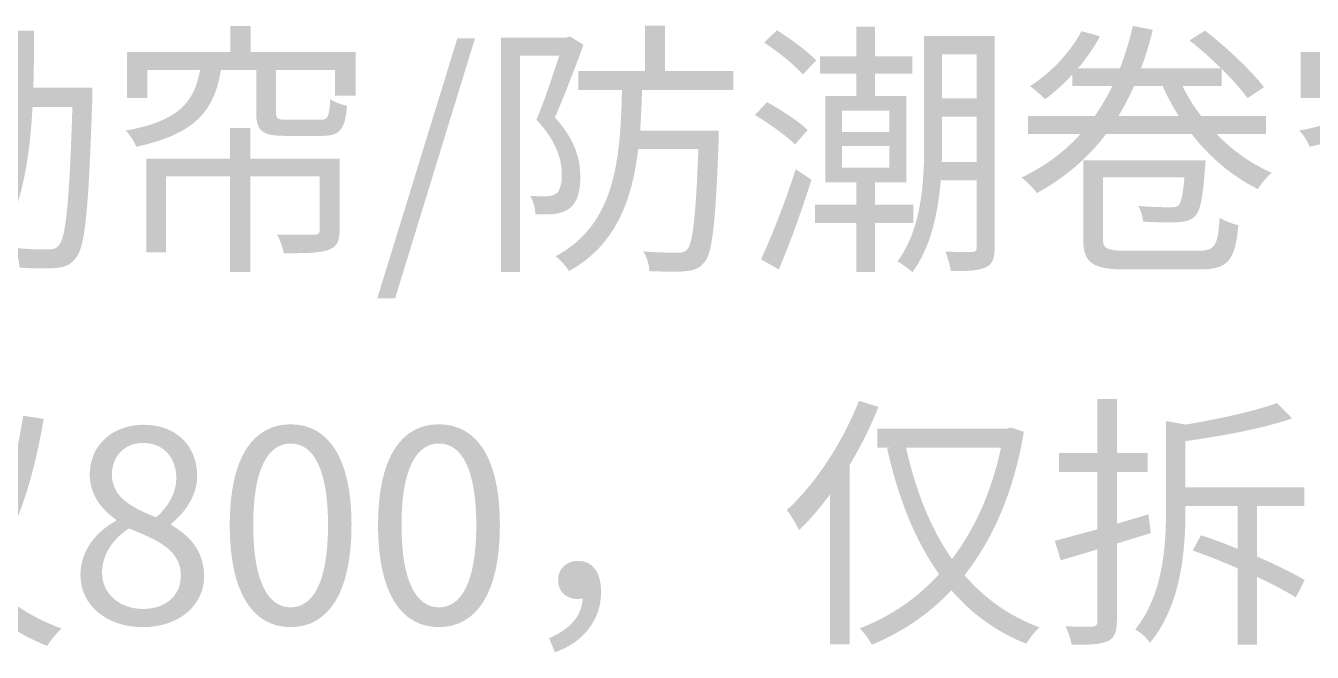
# Model space of a CAD drawing. Header units: millimetres. Extents: x -4600 to 229000, y -4300 to 19460.
# Drawn here: x 100488 to 101868, y 7764 to 8436 of the extents above; entities that cross this region are included whole.
import ezdxf

# ---------------------------------------------------------------- set-up
doc = ezdxf.new("R2010")
doc.units = ezdxf.units.MM
doc.header["$LTSCALE"] = 100
doc.layers.add('A-NOTE', color=7, linetype='Continuous', lineweight=18)

# ---------------------------------------------------------------- blocks, each defined once
blk = doc.blocks.new('A03_SHEET')
at = {"layer": 'A-NOTE'}
h = blk.add_hatch(color=256, dxfattribs=at)
edge = h.paths.add_edge_path()
edge.add_spline(control_points=[(20476.2, 8430.8), (20476.2, 8410.4), (20476.2, 8389.8), (20475.3, 8369.5)], knot_values=[0, 0, 0, 0, 1, 1, 1, 1], degree=3, periodic=0)
edge.add_line((20475.3, 8369.5), (20434.4, 8369.5))
edge.add_line((20434.4, 8369.5), (20434.4, 8348.8))
edge.add_line((20434.4, 8348.8), (20474.5, 8348.8))
edge.add_spline(control_points=[(20474.5, 8348.8), (20471, 8283.5), (20459.6, 8223.6), (20420.3, 8187.8)], knot_values=[0, 0, 0, 0, 1, 1, 1, 1], degree=3, periodic=0)
edge.add_spline(control_points=[(20420.3, 8187.8), (20426.1, 8184.7), (20433.5, 8177.5), (20437.2, 8172.4)], knot_values=[0, 0, 0, 0, 1, 1, 1, 1], degree=3, periodic=0)
edge.add_spline(control_points=[(20437.2, 8172.4), (20479.3, 8212.5), (20491.7, 8277.8), (20495.7, 8348.8)], knot_values=[0, 0, 0, 0, 1, 1, 1, 1], degree=3, periodic=0)
edge.add_line((20495.7, 8348.8), (20538.4, 8348.8))
edge.add_spline(control_points=[(20538.4, 8348.8), (20535.2, 8247.1), (20531.5, 8209), (20523.8, 8200.4)], knot_values=[0, 0, 0, 0, 1, 1, 1, 1], degree=3, periodic=0)
edge.add_spline(control_points=[(20523.8, 8200.4), (20520.9, 8197), (20517.7, 8196.1), (20512.6, 8196.1), (20506.6, 8196.1), (20491.4, 8196.1), (20475.3, 8197.9)], knot_values=[0, 0, 0, 0, 1, 1, 1, 2, 2, 2, 2], degree=3, periodic=0)
edge.add_spline(control_points=[(20475.3, 8197.9), (20479.1, 8191.6), (20481.4, 8182.7), (20481.9, 8176.7)], knot_values=[0, 0, 0, 0, 1, 1, 1, 1], degree=3, periodic=0)
edge.add_spline(control_points=[(20481.9, 8176.7), (20497.1, 8175.5), (20512.9, 8175.5), (20521.7, 8176.4), (20530.9, 8177.2), (20536.6, 8179.8), (20542.4, 8187.3)], knot_values=[0, 0, 0, 0, 1, 1, 1, 2, 2, 2, 2], degree=3, periodic=0)
edge.add_spline(control_points=[(20542.4, 8187.3), (20552.4, 8199.9), (20555.8, 8240.6), (20559.8, 8358.6)], knot_values=[0, 0, 0, 0, 1, 1, 1, 1], degree=3, periodic=0)
edge.add_spline(control_points=[(20559.8, 8358.6), (20559.8, 8361.7), (20559.8, 8369.5), (20559.8, 8369.5)], knot_values=[0, 0, 0, 0, 1, 1, 1, 1], degree=3, periodic=0)
edge.add_line((20559.8, 8369.5), (20496.5, 8369.5))
edge.add_spline(control_points=[(20496.5, 8369.5), (20497.1, 8389.8), (20497.4, 8410.4), (20497.4, 8430.8)], knot_values=[0, 0, 0, 0, 1, 1, 1, 1], degree=3, periodic=0)
edge.add_line((20497.4, 8430.8), (20476.2, 8430.8))
h = blk.add_hatch(color=256, dxfattribs=at)
edge = h.paths.add_edge_path()
edge.add_line((20597.1, 8407.9), (20597.1, 8358.6))
edge.add_line((20597.1, 8358.6), (20618.6, 8358.6))
edge.add_line((20618.6, 8358.6), (20618.6, 8388.4))
edge.add_line((20618.6, 8388.4), (20675.3, 8388.4))
edge.add_spline(control_points=[(20675.3, 8388.4), (20669, 8354.6), (20653.2, 8333.9), (20595.7, 8323.6)], knot_values=[0, 0, 0, 0, 1, 1, 1, 1], degree=3, periodic=0)
edge.add_spline(control_points=[(20595.7, 8323.6), (20599.7, 8319.3), (20605.1, 8311.3), (20606.8, 8306.2)], knot_values=[0, 0, 0, 0, 1, 1, 1, 1], degree=3, periodic=0)
edge.add_spline(control_points=[(20606.8, 8306.2), (20671, 8319.9), (20690.5, 8345.4), (20697.7, 8388.4)], knot_values=[0, 0, 0, 0, 1, 1, 1, 1], degree=3, periodic=0)
edge.add_line((20697.7, 8388.4), (20735.5, 8388.4))
edge.add_line((20735.5, 8388.4), (20735.5, 8342.8))
edge.add_spline(control_points=[(20735.5, 8342.8), (20735.5, 8323.1), (20741.8, 8317.9), (20766.4, 8317.9), (20771.3, 8317.9), (20801.7, 8317.9), (20806.5, 8317.9), (20825.1, 8317.9), (20830.9, 8324.5), (20832.9, 8350)], knot_values=[0, 0, 0, 0, 1, 1, 1, 2, 2, 2, 3, 3, 3, 3], degree=3, periodic=0)
edge.add_spline(control_points=[(20832.9, 8350), (20827.4, 8351.4), (20819.1, 8354), (20814.8, 8357.2)], knot_values=[0, 0, 0, 0, 1, 1, 1, 1], degree=3, periodic=0)
edge.add_spline(control_points=[(20814.8, 8357.2), (20814, 8338), (20812.3, 8335.1), (20804.2, 8335.1), (20797.9, 8335.1), (20773.6, 8335.1), (20769, 8335.1), (20758.7, 8335.1), (20756.7, 8336.2), (20756.7, 8342.8)], knot_values=[0, 0, 0, 0, 1, 1, 1, 2, 2, 2, 3, 3, 3, 3], degree=3, periodic=0)
edge.add_line((20756.7, 8342.8), (20756.7, 8388.4))
edge.add_line((20756.7, 8388.4), (20820, 8388.4))
edge.add_line((20820, 8388.4), (20820, 8360.9))
edge.add_line((20820, 8360.9), (20842.3, 8360.9))
edge.add_line((20842.3, 8360.9), (20842.3, 8407.9))
edge.add_line((20842.3, 8407.9), (20729.7, 8407.9))
edge.add_line((20729.7, 8407.9), (20729.7, 8435.7))
edge.add_line((20729.7, 8435.7), (20707.7, 8435.7))
edge.add_line((20707.7, 8435.7), (20707.7, 8407.9))
edge.add_line((20707.7, 8407.9), (20597.1, 8407.9))
h = blk.add_hatch(color=256, dxfattribs=at)
edge = h.paths.add_edge_path()
edge.add_line((21152.3, 8435.9), (21152.3, 8387.5))
edge.add_line((21152.3, 8387.5), (21081, 8387.5))
edge.add_line((21081, 8387.5), (21081, 8367.2))
edge.add_line((21081, 8367.2), (21127.7, 8367.2))
edge.add_spline(control_points=[(21127.7, 8367.2), (21126, 8290.4), (21120.2, 8223.1), (21056.6, 8188.7)], knot_values=[0, 0, 0, 0, 1, 1, 1, 1], degree=3, periodic=0)
edge.add_spline(control_points=[(21056.6, 8188.7), (21061.5, 8185), (21068.1, 8177.8), (21071, 8172.9)], knot_values=[0, 0, 0, 0, 1, 1, 1, 1], degree=3, periodic=0)
edge.add_spline(control_points=[(21071, 8172.9), (21120.8, 8200.7), (21138.3, 8247.7), (21145.2, 8303.9)], knot_values=[0, 0, 0, 0, 1, 1, 1, 1], degree=3, periodic=0)
edge.add_line((21145.2, 8303.9), (21209.6, 8303.9))
edge.add_spline(control_points=[(21209.6, 8303.9), (21206.8, 8230.2), (21203.6, 8202.7), (21197.6, 8196.1)], knot_values=[0, 0, 0, 0, 1, 1, 1, 1], degree=3, periodic=0)
edge.add_spline(control_points=[(21197.6, 8196.1), (21194.7, 8193.3), (21192.1, 8192.4), (21187, 8192.7)], knot_values=[0, 0, 0, 0, 1, 1, 1, 1], degree=3, periodic=0)
edge.add_spline(control_points=[(21187, 8192.7), (21181.3, 8192.7), (21166.4, 8192.7), (21150.6, 8194.1)], knot_values=[0, 0, 0, 0, 1, 1, 1, 1], degree=3, periodic=0)
edge.add_spline(control_points=[(21150.6, 8194.1), (21154.3, 8188.1), (21156.9, 8179.2), (21157.2, 8172.9)], knot_values=[0, 0, 0, 0, 1, 1, 1, 1], degree=3, periodic=0)
edge.add_spline(control_points=[(21157.2, 8172.9), (21172.4, 8172.4), (21188.1, 8171.8), (21196.4, 8172.9)], knot_values=[0, 0, 0, 0, 1, 1, 1, 1], degree=3, periodic=0)
edge.add_spline(control_points=[(21196.4, 8172.9), (21205.3, 8173.8), (21210.8, 8175.8), (21216.2, 8182.4), (21224.8, 8192.7), (21228, 8224.8), (21231.4, 8313.6)], knot_values=[0, 0, 0, 0, 1, 1, 1, 2, 2, 2, 2], degree=3, periodic=0)
edge.add_spline(control_points=[(21231.4, 8313.6), (21231.4, 8316.8), (21231.4, 8323.6), (21231.4, 8323.6)], knot_values=[0, 0, 0, 0, 1, 1, 1, 1], degree=3, periodic=0)
edge.add_line((21231.4, 8323.6), (21147.2, 8323.6))
edge.add_spline(control_points=[(21147.2, 8323.6), (21148, 8337.7), (21148.9, 8352.3), (21149.2, 8367.2)], knot_values=[0, 0, 0, 0, 1, 1, 1, 1], degree=3, periodic=0)
edge.add_line((21149.2, 8367.2), (21247.1, 8367.2))
edge.add_line((21247.1, 8367.2), (21247.1, 8387.5))
edge.add_line((21247.1, 8387.5), (21173.8, 8387.5))
edge.add_line((21173.8, 8387.5), (21173.8, 8435.9))
edge.add_line((21173.8, 8435.9), (21152.3, 8435.9))
h = blk.add_hatch(color=256, dxfattribs=at)
edge = h.paths.add_edge_path()
edge.add_spline(control_points=[(21280.1, 8417.9), (21294.7, 8408.4), (21312.8, 8393.8), (21321.6, 8383.8)], knot_values=[0, 0, 0, 0, 1, 1, 1, 1], degree=3, periodic=0)
edge.add_line((21321.6, 8383.8), (21336, 8398.7))
edge.add_spline(control_points=[(21336, 8398.7), (21327.1, 8408.2), (21308.5, 8421.9), (21293.8, 8431.1)], knot_values=[0, 0, 0, 0, 1, 1, 1, 1], degree=3, periodic=0)
edge.add_line((21293.8, 8431.1), (21280.1, 8417.9))
h = blk.add_hatch(color=256, dxfattribs=at)
h.paths.add_polyline_path([(21378.9, 8435.1), (21378.9, 8403.3), (21340, 8403.3), (21340, 8384.4), (21378.9, 8384.4), (21378.9, 8360.6), (21345.7, 8360.6), (21345.7, 8268.1), (21378.9, 8268.1), (21378.9, 8244), (21334.5, 8244), (21334.5, 8224.5), (21378.9, 8224.5), (21378.9, 8172.1), (21399, 8172.1), (21399, 8224.5), (21440, 8224.5), (21440, 8244), (21399, 8244), (21399, 8268.1), (21432.5, 8268.1), (21432.5, 8360.6), (21399, 8360.6), (21399, 8384.4), (21439.1, 8384.4), (21439.1, 8403.3), (21399, 8403.3), (21399, 8435.1), (21378.9, 8435.1)])
h.paths.add_polyline_path([(21363.5, 8307), (21414.2, 8307), (21414.2, 8283.8), (21363.5, 8283.8), (21363.5, 8307)], flags=0)
h.paths.add_polyline_path([(21363.5, 8344.8), (21414.2, 8344.8), (21414.2, 8322.2), (21363.5, 8322.2), (21363.5, 8344.8)], flags=0)
h = blk.add_hatch(color=256, dxfattribs=at)
edge = h.paths.add_edge_path()
edge.add_spline(control_points=[(21675.5, 8435.7), (21671.7, 8419.6), (21667.1, 8404.4), (21661.7, 8390.4)], knot_values=[0, 0, 0, 0, 1, 1, 1, 1], degree=3, periodic=0)
edge.add_line((21661.7, 8390.4), (21616.7, 8390.4))
edge.add_spline(control_points=[(21616.7, 8390.4), (21625.6, 8401), (21633.9, 8412.7), (21640.2, 8424.5)], knot_values=[0, 0, 0, 0, 1, 1, 1, 1], degree=3, periodic=0)
edge.add_line((21640.2, 8424.5), (21620.5, 8430.2))
edge.add_spline(control_points=[(21620.5, 8430.2), (21608.1, 8407), (21587.2, 8385.2), (21565.2, 8371.2)], knot_values=[0, 0, 0, 0, 1, 1, 1, 1], degree=3, periodic=0)
edge.add_spline(control_points=[(21565.2, 8371.2), (21569.7, 8367.8), (21577.8, 8360.9), (21581.5, 8357.2)], knot_values=[0, 0, 0, 0, 1, 1, 1, 1], degree=3, periodic=0)
edge.add_spline(control_points=[(21581.5, 8357.2), (21591.2, 8364.3), (21601.3, 8373.5), (21610.7, 8383.8)], knot_values=[0, 0, 0, 0, 1, 1, 1, 1], degree=3, periodic=0)
edge.add_line((21610.7, 8383.8), (21610.7, 8371.2))
edge.add_line((21610.7, 8371.2), (21653.4, 8371.2))
edge.add_spline(control_points=[(21653.4, 8371.2), (21647.7, 8359.7), (21641.7, 8349.1), (21634.5, 8339.1)], knot_values=[0, 0, 0, 0, 1, 1, 1, 1], degree=3, periodic=0)
edge.add_line((21634.5, 8339.1), (21563.2, 8339.1))
edge.add_line((21563.2, 8339.1), (21563.2, 8319.9))
edge.add_line((21563.2, 8319.9), (21619.3, 8319.9))
edge.add_spline(control_points=[(21619.3, 8319.9), (21602.1, 8300.7), (21581.2, 8285.2), (21556, 8273.2)], knot_values=[0, 0, 0, 0, 1, 1, 1, 1], degree=3, periodic=0)
edge.add_spline(control_points=[(21556, 8273.2), (21561.1, 8269.5), (21569.5, 8260.9), (21572.6, 8256.6)], knot_values=[0, 0, 0, 0, 1, 1, 1, 1], degree=3, periodic=0)
edge.add_spline(control_points=[(21572.6, 8256.6), (21602.4, 8272.9), (21627, 8293.8), (21646.8, 8319.9)], knot_values=[0, 0, 0, 0, 1, 1, 1, 1], degree=3, periodic=0)
edge.add_line((21646.8, 8319.9), (21738.5, 8319.9))
edge.add_spline(control_points=[(21738.5, 8319.9), (21758.3, 8294.4), (21782.9, 8273.8), (21809.5, 8260.9)], knot_values=[0, 0, 0, 0, 1, 1, 1, 1], degree=3, periodic=0)
edge.add_spline(control_points=[(21809.5, 8260.9), (21812.7, 8266.3), (21819.6, 8274.4), (21824.4, 8278.4)], knot_values=[0, 0, 0, 0, 1, 1, 1, 1], degree=3, periodic=0)
edge.add_spline(control_points=[(21824.4, 8278.4), (21802.9, 8287.5), (21782.6, 8302.1), (21765.1, 8319.9)], knot_values=[0, 0, 0, 0, 1, 1, 1, 1], degree=3, periodic=0)
edge.add_line((21765.1, 8319.9), (21818.4, 8319.9))
edge.add_line((21818.4, 8319.9), (21818.4, 8339.1))
edge.add_line((21818.4, 8339.1), (21748.8, 8339.1))
edge.add_spline(control_points=[(21748.8, 8339.1), (21741.1, 8349.1), (21734.2, 8360), (21728.7, 8371.2)], knot_values=[0, 0, 0, 0, 1, 1, 1, 1], degree=3, periodic=0)
edge.add_line((21728.7, 8371.2), (21770.6, 8371.2))
edge.add_line((21770.6, 8371.2), (21770.6, 8389.8))
edge.add_spline(control_points=[(21770.6, 8389.8), (21782, 8378.4), (21792.1, 8367.2), (21798.4, 8358.3)], knot_values=[0, 0, 0, 0, 1, 1, 1, 1], degree=3, periodic=0)
edge.add_line((21798.4, 8358.3), (21816.1, 8370))
edge.add_spline(control_points=[(21816.1, 8370), (21802.9, 8387.5), (21775.7, 8413), (21752.8, 8430.8)], knot_values=[0, 0, 0, 0, 1, 1, 1, 1], degree=3, periodic=0)
edge.add_line((21752.8, 8430.8), (21736.2, 8420.2))
edge.add_spline(control_points=[(21736.2, 8420.2), (21747.4, 8411.6), (21759.1, 8401), (21769.7, 8390.4)], knot_values=[0, 0, 0, 0, 1, 1, 1, 1], degree=3, periodic=0)
edge.add_line((21769.7, 8390.4), (21684.3, 8390.4))
edge.add_spline(control_points=[(21684.3, 8390.4), (21689.2, 8403.3), (21693.2, 8417), (21696.9, 8431.6)], knot_values=[0, 0, 0, 0, 1, 1, 1, 1], degree=3, periodic=0)
edge.add_line((21696.9, 8431.6), (21675.5, 8435.7))
edge = h.paths.add_edge_path(flags=0)
edge.add_line((21724.7, 8339.1), (21660, 8339.1))
edge.add_spline(control_points=[(21660, 8339.1), (21666, 8349.1), (21671.7, 8359.7), (21676.6, 8371.2)], knot_values=[0, 0, 0, 0, 1, 1, 1, 1], degree=3, periodic=0)
edge.add_line((21676.6, 8371.2), (21707.5, 8371.2))
edge.add_spline(control_points=[(21707.5, 8371.2), (21712.4, 8360), (21718.1, 8349.4), (21724.7, 8339.1)], knot_values=[0, 0, 0, 0, 1, 1, 1, 1], degree=3, periodic=0)
h = blk.add_hatch(color=256, dxfattribs=at)
edge = h.paths.add_edge_path()
edge.add_line((21855.4, 8407.9), (21855.4, 8358.6))
edge.add_line((21855.4, 8358.6), (21876.9, 8358.6))
edge.add_line((21876.9, 8358.6), (21876.9, 8388.4))
edge.add_line((21876.9, 8388.4), (21933.6, 8388.4))
edge.add_spline(control_points=[(21933.6, 8388.4), (21927.3, 8354.6), (21911.5, 8333.9), (21853.9, 8323.6)], knot_values=[0, 0, 0, 0, 1, 1, 1, 1], degree=3, periodic=0)
edge.add_spline(control_points=[(21853.9, 8323.6), (21858, 8319.3), (21863.4, 8311.3), (21865.1, 8306.2)], knot_values=[0, 0, 0, 0, 1, 1, 1, 1], degree=3, periodic=0)
edge.add_spline(control_points=[(21865.1, 8306.2), (21929.3, 8319.9), (21948.8, 8345.4), (21955.9, 8388.4)], knot_values=[0, 0, 0, 0, 1, 1, 1, 1], degree=3, periodic=0)
edge.add_line((21955.9, 8388.4), (21993.8, 8388.4))
edge.add_line((21993.8, 8388.4), (21993.8, 8342.8))
edge.add_spline(control_points=[(21993.8, 8342.8), (21993.8, 8323.1), (22000.1, 8317.9), (22024.7, 8317.9), (22029.6, 8317.9), (22059.9, 8317.9), (22064.8, 8317.9), (22083.4, 8317.9), (22089.2, 8324.5), (22091.2, 8350)], knot_values=[0, 0, 0, 0, 1, 1, 1, 2, 2, 2, 3, 3, 3, 3], degree=3, periodic=0)
edge.add_spline(control_points=[(22091.2, 8350), (22085.7, 8351.4), (22077.4, 8354), (22073.1, 8357.2)], knot_values=[0, 0, 0, 0, 1, 1, 1, 1], degree=3, periodic=0)
edge.add_spline(control_points=[(22073.1, 8357.2), (22072.3, 8338), (22070.5, 8335.1), (22062.5, 8335.1), (22056.2, 8335.1), (22031.9, 8335.1), (22027.3, 8335.1), (22017, 8335.1), (22015, 8336.2), (22015, 8342.8)], knot_values=[0, 0, 0, 0, 1, 1, 1, 2, 2, 2, 3, 3, 3, 3], degree=3, periodic=0)
edge.add_line((22015, 8342.8), (22015, 8388.4))
edge.add_line((22015, 8388.4), (22078.3, 8388.4))
edge.add_line((22078.3, 8388.4), (22078.3, 8360.9))
edge.add_line((22078.3, 8360.9), (22100.6, 8360.9))
edge.add_line((22100.6, 8360.9), (22100.6, 8407.9))
edge.add_line((22100.6, 8407.9), (21988, 8407.9))
edge.add_line((21988, 8407.9), (21988, 8435.7))
edge.add_line((21988, 8435.7), (21966, 8435.7))
edge.add_line((21966, 8435.7), (21966, 8407.9))
edge.add_line((21966, 8407.9), (21855.4, 8407.9))
blk.add_hatch(color=256, dxfattribs=at).paths.add_polyline_path([(20865.3, 8143.7), (20884.4, 8143.7), (20970.1, 8422.5), (20951.2, 8422.5), (20865.3, 8143.7)])
h = blk.add_hatch(color=256, dxfattribs=at)
edge = h.paths.add_edge_path()
edge.add_line((20997.9, 8423.3), (20997.9, 8172.1))
edge.add_line((20997.9, 8172.1), (21018.2, 8172.1))
edge.add_line((21018.2, 8172.1), (21018.2, 8403.9))
edge.add_line((21018.2, 8403.9), (21060.4, 8403.9))
edge.add_spline(control_points=[(21060.4, 8403.9), (21053.8, 8383.5), (21044.9, 8356.6), (21036, 8335.1)], knot_values=[0, 0, 0, 0, 1, 1, 1, 1], degree=3, periodic=0)
edge.add_spline(control_points=[(21036, 8335.1), (21057.8, 8311.9), (21063.2, 8292.1), (21063.2, 8276.1), (21063.2, 8267.2), (21061.5, 8259.2), (21057.2, 8256)], knot_values=[0, 0, 0, 0, 1, 1, 1, 2, 2, 2, 2], degree=3, periodic=0)
edge.add_spline(control_points=[(21057.2, 8256), (21054.3, 8254.3), (21051.2, 8253.2), (21047.5, 8253.2), (21042.3, 8253.2), (21036.3, 8253.2), (21029.4, 8253.4)], knot_values=[0, 0, 0, 0, 1, 1, 1, 2, 2, 2, 2], degree=3, periodic=0)
edge.add_spline(control_points=[(21029.4, 8253.4), (21032.9, 8248), (21034.6, 8239.7), (21034.9, 8234)], knot_values=[0, 0, 0, 0, 1, 1, 1, 1], degree=3, periodic=0)
edge.add_spline(control_points=[(21034.9, 8234), (21041.7, 8233.7), (21049.5, 8233.7), (21055.8, 8234.2)], knot_values=[0, 0, 0, 0, 1, 1, 1, 1], degree=3, periodic=0)
edge.add_spline(control_points=[(21055.8, 8234.2), (21061.5, 8235.1), (21066.9, 8236.8), (21071.2, 8240)], knot_values=[0, 0, 0, 0, 1, 1, 1, 1], degree=3, periodic=0)
edge.add_spline(control_points=[(21071.2, 8240), (21079.5, 8245.7), (21083, 8258), (21083, 8273.8), (21083, 8292.1), (21078.1, 8313), (21055.8, 8337.7)], knot_values=[0, 0, 0, 0, 1, 1, 1, 2, 2, 2, 2], degree=3, periodic=0)
edge.add_spline(control_points=[(21055.8, 8337.7), (21066.1, 8361.2), (21077.5, 8391.2), (21086.4, 8415.6)], knot_values=[0, 0, 0, 0, 1, 1, 1, 1], degree=3, periodic=0)
edge.add_line((21086.4, 8415.6), (21071.8, 8424.5))
edge.add_line((21071.8, 8424.5), (21068.4, 8423.3))
edge.add_line((21068.4, 8423.3), (20997.9, 8423.3))
h = blk.add_hatch(color=256, dxfattribs=at)
edge = h.paths.add_edge_path()
edge.add_line((21451.7, 8424.8), (21451.7, 8310.2))
edge.add_spline(control_points=[(21451.7, 8310.2), (21451.7, 8269.8), (21449.4, 8218.5), (21423.1, 8183.3)], knot_values=[0, 0, 0, 0, 1, 1, 1, 1], degree=3, periodic=0)
edge.add_spline(control_points=[(21423.1, 8183.3), (21427.6, 8181), (21435.7, 8174.9), (21439.1, 8171.8)], knot_values=[0, 0, 0, 0, 1, 1, 1, 1], degree=3, periodic=0)
edge.add_spline(control_points=[(21439.1, 8171.8), (21458.9, 8198.4), (21466.6, 8235.7), (21469.5, 8270.3)], knot_values=[0, 0, 0, 0, 1, 1, 1, 1], degree=3, periodic=0)
edge.add_line((21469.5, 8270.3), (21508.1, 8270.3))
edge.add_line((21508.1, 8270.3), (21508.1, 8199))
edge.add_spline(control_points=[(21508.1, 8199), (21508.1, 8194.7), (21506.7, 8193.6), (21503, 8193.3)], knot_values=[0, 0, 0, 0, 1, 1, 1, 1], degree=3, periodic=0)
edge.add_spline(control_points=[(21503, 8193.3), (21499.5, 8193.3), (21487.2, 8193.3), (21474.3, 8193.9)], knot_values=[0, 0, 0, 0, 1, 1, 1, 1], degree=3, periodic=0)
edge.add_spline(control_points=[(21474.3, 8193.9), (21476.9, 8188.1), (21479.5, 8178.4), (21480.4, 8172.9)], knot_values=[0, 0, 0, 0, 1, 1, 1, 1], degree=3, periodic=0)
edge.add_spline(control_points=[(21480.4, 8172.9), (21498.7, 8172.7), (21510.4, 8173.5), (21517.9, 8177), (21525.3, 8180.4), (21527.3, 8187), (21527.3, 8198.7)], knot_values=[0, 0, 0, 0, 1, 1, 1, 2, 2, 2, 2], degree=3, periodic=0)
edge.add_line((21527.3, 8198.7), (21527.3, 8424.8))
edge.add_line((21527.3, 8424.8), (21451.7, 8424.8))
h.paths.add_polyline_path([(21508.1, 8338.5), (21508.1, 8289.8), (21470.6, 8289.8), (21470.9, 8310.2), (21470.9, 8338.5), (21508.1, 8338.5)], flags=0)
h.paths.add_polyline_path([(21508.1, 8405.3), (21508.1, 8358), (21470.9, 8358), (21470.9, 8405.3), (21508.1, 8405.3)], flags=0)
h = blk.add_hatch(color=256, dxfattribs=at)
edge = h.paths.add_edge_path()
edge.add_spline(control_points=[(21270.4, 8340.3), (21285.5, 8331.1), (21304.2, 8317.6), (21313.3, 8308.7)], knot_values=[0, 0, 0, 0, 1, 1, 1, 1], degree=3, periodic=0)
edge.add_line((21313.3, 8308.7), (21326.8, 8324.2))
edge.add_spline(control_points=[(21326.8, 8324.2), (21317.3, 8333.4), (21298.1, 8346), (21283.2, 8354)], knot_values=[0, 0, 0, 0, 1, 1, 1, 1], degree=3, periodic=0)
edge.add_line((21283.2, 8354), (21270.4, 8340.3))
h = blk.add_hatch(color=256, dxfattribs=at)
edge = h.paths.add_edge_path()
edge.add_line((20617.7, 8293.6), (20617.7, 8193))
edge.add_line((20617.7, 8193), (20638.9, 8193))
edge.add_line((20638.9, 8193), (20638.9, 8274.4))
edge.add_line((20638.9, 8274.4), (20707.4, 8274.4))
edge.add_line((20707.4, 8274.4), (20707.4, 8171.8))
edge.add_line((20707.4, 8171.8), (20729.2, 8171.8))
edge.add_line((20729.2, 8171.8), (20729.2, 8274.4))
edge.add_line((20729.2, 8274.4), (20803.7, 8274.4))
edge.add_line((20803.7, 8274.4), (20803.7, 8217.1))
edge.add_spline(control_points=[(20803.7, 8217.1), (20803.7, 8213.3), (20802.2, 8212.2), (20797.6, 8211.9)], knot_values=[0, 0, 0, 0, 1, 1, 1, 1], degree=3, periodic=0)
edge.add_spline(control_points=[(20797.6, 8211.9), (20792.5, 8211.9), (20776.4, 8211.6), (20757.8, 8212.2)], knot_values=[0, 0, 0, 0, 1, 1, 1, 1], degree=3, periodic=0)
edge.add_spline(control_points=[(20757.8, 8212.2), (20761, 8206.2), (20764.1, 8198.4), (20765, 8192.1)], knot_values=[0, 0, 0, 0, 1, 1, 1, 1], degree=3, periodic=0)
edge.add_spline(control_points=[(20765, 8192.1), (20788.2, 8192.1), (20803.4, 8192.1), (20812.8, 8195.6), (20822.3, 8199), (20824.9, 8205), (20824.9, 8216.8)], knot_values=[0, 0, 0, 0, 1, 1, 1, 2, 2, 2, 2], degree=3, periodic=0)
edge.add_line((20824.9, 8216.8), (20824.9, 8293.6))
edge.add_line((20824.9, 8293.6), (20729.2, 8293.6))
edge.add_line((20729.2, 8293.6), (20729.2, 8326.2))
edge.add_line((20729.2, 8326.2), (20707.4, 8326.2))
edge.add_line((20707.4, 8326.2), (20707.4, 8293.6))
edge.add_line((20707.4, 8293.6), (20617.7, 8293.6))
h = blk.add_hatch(color=256, dxfattribs=at)
edge = h.paths.add_edge_path()
edge.add_line((21622.2, 8291.5), (21622.2, 8207.3))
edge.add_spline(control_points=[(21622.2, 8207.3), (21622.2, 8181), (21632.8, 8174.7), (21668.9, 8174.7), (21676.6, 8174.7), (21738.2, 8174.7), (21746.5, 8174.7), (21778, 8174.7), (21785.2, 8184.4), (21788.6, 8222.2)], knot_values=[0, 0, 0, 0, 1, 1, 1, 2, 2, 2, 3, 3, 3, 3], degree=3, periodic=0)
edge.add_spline(control_points=[(21788.6, 8222.2), (21782.6, 8223.4), (21773.4, 8226.8), (21768.6, 8230.2)], knot_values=[0, 0, 0, 0, 1, 1, 1, 1], degree=3, periodic=0)
edge.add_spline(control_points=[(21768.6, 8230.2), (21766.6, 8199.6), (21763.4, 8194.7), (21745.6, 8194.7), (21731.9, 8194.7), (21679.5, 8194.7), (21669.4, 8194.7), (21647.4, 8194.7), (21643.4, 8197), (21643.4, 8207.3)], knot_values=[0, 0, 0, 0, 1, 1, 1, 2, 2, 2, 3, 3, 3, 3], degree=3, periodic=0)
edge.add_line((21643.4, 8207.3), (21643.4, 8273.5))
edge.add_line((21643.4, 8273.5), (21730.8, 8273.5))
edge.add_spline(control_points=[(21730.8, 8273.5), (21729, 8254.6), (21727.3, 8246.3), (21724.4, 8243.4)], knot_values=[0, 0, 0, 0, 1, 1, 1, 1], degree=3, periodic=0)
edge.add_spline(control_points=[(21724.4, 8243.4), (21722.2, 8241.4), (21719.9, 8241.4), (21714.7, 8241.4), (21710.1, 8241.4), (21695.5, 8241.4), (21681.2, 8242.8)], knot_values=[0, 0, 0, 0, 1, 1, 1, 2, 2, 2, 2], degree=3, periodic=0)
edge.add_spline(control_points=[(21681.2, 8242.8), (21684.1, 8238), (21686.1, 8230.8), (21686.6, 8225.9)], knot_values=[0, 0, 0, 0, 1, 1, 1, 1], degree=3, periodic=0)
edge.add_spline(control_points=[(21686.6, 8225.9), (21701.8, 8225.1), (21717, 8224.8), (21723.9, 8225.4)], knot_values=[0, 0, 0, 0, 1, 1, 1, 1], degree=3, periodic=0)
edge.add_spline(control_points=[(21723.9, 8225.4), (21732.2, 8225.7), (21737.6, 8227.4), (21741.9, 8231.7)], knot_values=[0, 0, 0, 0, 1, 1, 1, 1], degree=3, periodic=0)
edge.add_spline(control_points=[(21741.9, 8231.7), (21747.9, 8237.4), (21750.5, 8251.2), (21752.8, 8283.2)], knot_values=[0, 0, 0, 0, 1, 1, 1, 1], degree=3, periodic=0)
edge.add_spline(control_points=[(21752.8, 8283.2), (21753.1, 8286.4), (21753.4, 8291.5), (21753.4, 8291.5)], knot_values=[0, 0, 0, 0, 1, 1, 1, 1], degree=3, periodic=0)
edge.add_line((21753.4, 8291.5), (21622.2, 8291.5))
h = blk.add_hatch(color=256, dxfattribs=at)
edge = h.paths.add_edge_path()
edge.add_line((21276.7, 8185.5), (21295.9, 8174.7))
edge.add_spline(control_points=[(21295.9, 8174.7), (21307.6, 8202.4), (21321.1, 8239.4), (21330.8, 8270.9)], knot_values=[0, 0, 0, 0, 1, 1, 1, 1], degree=3, periodic=0)
edge.add_line((21330.8, 8270.9), (21313.9, 8282.1))
edge.add_spline(control_points=[(21313.9, 8282.1), (21303.3, 8248.3), (21287.8, 8209), (21276.7, 8185.5)], knot_values=[0, 0, 0, 0, 1, 1, 1, 1], degree=3, periodic=0)
h = blk.add_hatch(color=256, dxfattribs=at)
edge = h.paths.add_edge_path()
edge.add_spline(control_points=[(20485.6, 8017.9), (20476.2, 7958.3), (20461.3, 7904.7), (20430.6, 7861.8)], knot_values=[0, 0, 0, 0, 1, 1, 1, 1], degree=3, periodic=0)
edge.add_spline(control_points=[(20430.6, 7861.8), (20401.7, 7901.9), (20384.2, 7953.7), (20373.9, 8014.5)], knot_values=[0, 0, 0, 0, 1, 1, 1, 1], degree=3, periodic=0)
edge.add_line((20373.9, 8014.5), (20353.6, 8011))
edge.add_spline(control_points=[(20353.6, 8011), (20365.9, 7943.1), (20384.5, 7886.7), (20416, 7843.7)], knot_values=[0, 0, 0, 0, 1, 1, 1, 1], degree=3, periodic=0)
edge.add_spline(control_points=[(20416, 7843.7), (20396, 7821.1), (20369.9, 7802.2), (20336.4, 7787.8)], knot_values=[0, 0, 0, 0, 1, 1, 1, 1], degree=3, periodic=0)
edge.add_spline(control_points=[(20336.4, 7787.8), (20340.4, 7783.3), (20346.4, 7775.2), (20349.3, 7770.1)], knot_values=[0, 0, 0, 0, 1, 1, 1, 1], degree=3, periodic=0)
edge.add_spline(control_points=[(20349.3, 7770.1), (20382.5, 7785), (20408.9, 7804.5), (20429.8, 7827.1)], knot_values=[0, 0, 0, 0, 1, 1, 1, 1], degree=3, periodic=0)
edge.add_spline(control_points=[(20429.8, 7827.1), (20451.3, 7803), (20478.2, 7784.4), (20511.4, 7771.2)], knot_values=[0, 0, 0, 0, 1, 1, 1, 1], degree=3, periodic=0)
edge.add_spline(control_points=[(20511.4, 7771.2), (20514.9, 7777), (20521.7, 7785.5), (20526.9, 7789.8)], knot_values=[0, 0, 0, 0, 1, 1, 1, 1], degree=3, periodic=0)
edge.add_spline(control_points=[(20526.9, 7789.8), (20493.1, 7801.9), (20466.2, 7820.5), (20444.4, 7844.6)], knot_values=[0, 0, 0, 0, 1, 1, 1, 1], degree=3, periodic=0)
edge.add_spline(control_points=[(20444.4, 7844.6), (20479.1, 7891), (20496.2, 7949.1), (20507.7, 8014.5)], knot_values=[0, 0, 0, 0, 1, 1, 1, 1], degree=3, periodic=0)
edge.add_line((20507.7, 8014.5), (20485.6, 8017.9))
edge = h.paths.add_edge_path(flags=0)
edge.add_spline(control_points=[(20402.6, 8022.2), (20414, 8003), (20426.1, 7977.5), (20430.6, 7961.7)], knot_values=[0, 0, 0, 0, 1, 1, 1, 1], degree=3, periodic=0)
edge.add_line((20430.6, 7961.7), (20450.1, 7970.6))
edge.add_spline(control_points=[(20450.1, 7970.6), (20445.5, 7986.4), (20432.6, 8011), (20420.6, 8029.9)], knot_values=[0, 0, 0, 0, 1, 1, 1, 1], degree=3, periodic=0)
edge.add_line((20420.6, 8029.9), (20402.6, 8022.2))
h = blk.add_hatch(color=256, dxfattribs=at)
edge = h.paths.add_edge_path()
edge.add_spline(control_points=[(21381.8, 8033.9), (21364, 7988.7), (21335.1, 7944.8), (21304.4, 7916.8)], knot_values=[0, 0, 0, 0, 1, 1, 1, 1], degree=3, periodic=0)
edge.add_spline(control_points=[(21304.4, 7916.8), (21308.5, 7911.6), (21315.3, 7900.4), (21317.6, 7895.3)], knot_values=[0, 0, 0, 0, 1, 1, 1, 1], degree=3, periodic=0)
edge.add_spline(control_points=[(21317.6, 7895.3), (21329.1, 7906.2), (21340, 7919.1), (21350.6, 7933.4)], knot_values=[0, 0, 0, 0, 1, 1, 1, 1], degree=3, periodic=0)
edge.add_line((21350.6, 7933.4), (21350.6, 7772.7))
edge.add_line((21350.6, 7772.7), (21371.8, 7772.7))
edge.add_line((21371.8, 7772.7), (21371.8, 7965.2))
edge.add_spline(control_points=[(21371.8, 7965.2), (21383.8, 7984.9), (21394.1, 8006.1), (21402.7, 8027.3)], knot_values=[0, 0, 0, 0, 1, 1, 1, 1], degree=3, periodic=0)
edge.add_line((21402.7, 8027.3), (21381.8, 8033.9))
h = blk.add_hatch(color=256, dxfattribs=at)
edge = h.paths.add_edge_path()
edge.add_line((21637.4, 8035.7), (21637.4, 7977.8))
edge.add_line((21637.4, 7977.8), (21596.4, 7977.8))
edge.add_line((21596.4, 7977.8), (21596.4, 7957.4))
edge.add_line((21596.4, 7957.4), (21637.4, 7957.4))
edge.add_line((21637.4, 7957.4), (21637.4, 7896.1))
edge.add_line((21637.4, 7896.1), (21591.8, 7883.8))
edge.add_line((21591.8, 7883.8), (21598.1, 7862.9))
edge.add_line((21598.1, 7862.9), (21637.4, 7874.6))
edge.add_line((21637.4, 7874.6), (21637.4, 7797.3))
edge.add_spline(control_points=[(21637.4, 7797.3), (21637.4, 7793.3), (21635.6, 7792.1), (21631.9, 7791.8)], knot_values=[0, 0, 0, 0, 1, 1, 1, 1], degree=3, periodic=0)
edge.add_spline(control_points=[(21631.9, 7791.8), (21628.2, 7791.8), (21616.2, 7791.8), (21603.3, 7792.1)], knot_values=[0, 0, 0, 0, 1, 1, 1, 1], degree=3, periodic=0)
edge.add_spline(control_points=[(21603.3, 7792.1), (21606.1, 7786.4), (21609, 7777.5), (21609.8, 7772.4)], knot_values=[0, 0, 0, 0, 1, 1, 1, 1], degree=3, periodic=0)
edge.add_spline(control_points=[(21609.8, 7772.4), (21629, 7772.1), (21640.5, 7772.9), (21648.2, 7776.1)], knot_values=[0, 0, 0, 0, 1, 1, 1, 1], degree=3, periodic=0)
edge.add_spline(control_points=[(21648.2, 7776.1), (21655.4, 7779.5), (21658.3, 7785.3), (21658.3, 7797.6)], knot_values=[0, 0, 0, 0, 1, 1, 1, 1], degree=3, periodic=0)
edge.add_line((21658.3, 7797.6), (21658.3, 7880.9))
edge.add_line((21658.3, 7880.9), (21694.7, 7892.1))
edge.add_line((21694.7, 7892.1), (21692.1, 7912.2))
edge.add_line((21692.1, 7912.2), (21658.3, 7902.1))
edge.add_line((21658.3, 7902.1), (21658.3, 7957.4))
edge.add_line((21658.3, 7957.4), (21691.5, 7957.4))
edge.add_line((21691.5, 7957.4), (21691.5, 7977.8))
edge.add_line((21691.5, 7977.8), (21658.3, 7977.8))
edge.add_line((21658.3, 7977.8), (21658.3, 8035.7))
edge.add_line((21658.3, 8035.7), (21637.4, 8035.7))
h = blk.add_hatch(color=256, dxfattribs=at)
edge = h.paths.add_edge_path()
edge.add_spline(control_points=[(21739.6, 7873.5), (21754.8, 7868.1), (21771.7, 7861.5), (21788, 7854.3)], knot_values=[0, 0, 0, 0, 1, 1, 1, 1], degree=3, periodic=0)
edge.add_line((21788, 7854.3), (21788, 7772.4))
edge.add_line((21788, 7772.4), (21808.7, 7772.4))
edge.add_line((21808.7, 7772.4), (21808.7, 7845.1))
edge.add_spline(control_points=[(21808.7, 7845.1), (21825, 7837.4), (21839.9, 7829.7), (21850.2, 7823.1)], knot_values=[0, 0, 0, 0, 1, 1, 1, 1], degree=3, periodic=0)
edge.add_line((21850.2, 7823.1), (21859.7, 7841.7))
edge.add_spline(control_points=[(21859.7, 7841.7), (21847.4, 7849.1), (21828.7, 7858.3), (21808.7, 7866.9)], knot_values=[0, 0, 0, 0, 1, 1, 1, 1], degree=3, periodic=0)
edge.add_line((21808.7, 7866.9), (21808.7, 7921.1))
edge.add_line((21808.7, 7921.1), (21859.4, 7921.1))
edge.add_line((21859.4, 7921.1), (21859.4, 7941.1))
edge.add_line((21859.4, 7941.1), (21731.9, 7941.1))
edge.add_line((21731.9, 7941.1), (21731.9, 7990.7))
edge.add_spline(control_points=[(21731.9, 7990.7), (21771.1, 7996.1), (21815.6, 8004.4), (21846.2, 8015)], knot_values=[0, 0, 0, 0, 1, 1, 1, 1], degree=3, periodic=0)
edge.add_line((21846.2, 8015), (21829.9, 8031.6))
edge.add_spline(control_points=[(21829.9, 8031.6), (21806.7, 8022.8), (21768.3, 8014.5), (21731.9, 8008.4)], knot_values=[0, 0, 0, 0, 1, 1, 1, 1], degree=3, periodic=0)
edge.add_line((21731.9, 8008.4), (21711, 8012.2))
edge.add_line((21711, 8012.2), (21711, 7917.3))
edge.add_spline(control_points=[(21711, 7917.3), (21711, 7877.2), (21707.8, 7825.9), (21678, 7788.7)], knot_values=[0, 0, 0, 0, 1, 1, 1, 1], degree=3, periodic=0)
edge.add_spline(control_points=[(21678, 7788.7), (21683.5, 7786.1), (21690.9, 7779), (21693.8, 7774.4)], knot_values=[0, 0, 0, 0, 1, 1, 1, 1], degree=3, periodic=0)
edge.add_spline(control_points=[(21693.8, 7774.4), (21727.6, 7815.1), (21731.9, 7874.6), (21731.9, 7917)], knot_values=[0, 0, 0, 0, 1, 1, 1, 1], degree=3, periodic=0)
edge.add_line((21731.9, 7917), (21731.9, 7921.1))
edge.add_line((21731.9, 7921.1), (21788, 7921.1))
edge.add_line((21788, 7921.1), (21788, 7875.2))
edge.add_spline(control_points=[(21788, 7875.2), (21774.3, 7880.7), (21760.8, 7885.8), (21748.5, 7889.8)], knot_values=[0, 0, 0, 0, 1, 1, 1, 1], degree=3, periodic=0)
edge.add_line((21748.5, 7889.8), (21739.6, 7873.5))
h = blk.add_hatch(color=256, dxfattribs=at)
edge = h.paths.add_edge_path()
edge.add_spline(control_points=[(20614, 7791.3), (20653.2, 7791.3), (20679.6, 7815.1), (20679.6, 7845.4), (20679.6, 7874.4), (20662.7, 7890.1), (20644.4, 7900.7)], knot_values=[0, 0, 0, 0, 1, 1, 1, 2, 2, 2, 2], degree=3, periodic=0)
edge.add_line((20644.4, 7900.7), (20644.4, 7902.1))
edge.add_spline(control_points=[(20644.4, 7902.1), (20656.7, 7911.9), (20672.2, 7930.8), (20672.2, 7952.9), (20672.2, 7985.2), (20650.4, 8008.2), (20614.6, 8008.2), (20581.9, 8008.2), (20557, 7986.7), (20557, 7954.9), (20557, 7932.8), (20570.2, 7917), (20585.3, 7906.4)], knot_values=[0, 0, 0, 0, 1, 1, 1, 2, 2, 2, 3, 3, 3, 4, 4, 4, 4], degree=3, periodic=0)
edge.add_line((20585.3, 7906.4), (20585.3, 7905.3))
edge.add_spline(control_points=[(20585.3, 7905.3), (20566.2, 7895), (20547, 7875.2), (20547, 7847.1), (20547, 7814.8), (20575, 7791.3), (20614, 7791.3)], knot_values=[0, 0, 0, 0, 1, 1, 1, 2, 2, 2, 2], degree=3, periodic=0)
edge = h.paths.add_edge_path(flags=0)
edge.add_spline(control_points=[(20614.3, 7810.8), (20589.1, 7810.8), (20570.2, 7827.1), (20570.2, 7849.4), (20570.2, 7869.5), (20582.2, 7886.1), (20599.1, 7897)], knot_values=[0, 0, 0, 0, 1, 1, 1, 2, 2, 2, 2], degree=3, periodic=0)
edge.add_spline(control_points=[(20599.1, 7897), (20628.9, 7885), (20654.7, 7874.6), (20654.7, 7846.3), (20654.7, 7825.4), (20638.6, 7810.8), (20614.3, 7810.8)], knot_values=[0, 0, 0, 0, 1, 1, 1, 2, 2, 2, 2], degree=3, periodic=0)
edge = h.paths.add_edge_path(flags=0)
edge.add_spline(control_points=[(20628.3, 7909), (20603.4, 7918.8), (20580.8, 7929.9), (20580.8, 7954.9), (20580.8, 7975.2), (20594.8, 7988.7), (20614.3, 7988.7), (20636.6, 7988.7), (20649.8, 7972.3), (20649.8, 7951.4), (20649.8, 7936), (20642.4, 7921.6), (20628.3, 7909)], knot_values=[0, 0, 0, 0, 1, 1, 1, 2, 2, 2, 3, 3, 3, 4, 4, 4, 4], degree=3, periodic=0)
h = blk.add_hatch(color=256, dxfattribs=at)
edge = h.paths.add_edge_path()
edge.add_spline(control_points=[(20772.4, 7791.3), (20812.3, 7791.3), (20837.7, 7827.4), (20837.7, 7900.7), (20837.7, 7973.5), (20812.3, 8008.7), (20772.4, 8008.7), (20732.3, 8008.7), (20707.1, 7973.5), (20707.1, 7900.7), (20707.1, 7827.4), (20732.3, 7791.3), (20772.4, 7791.3)], knot_values=[0, 0, 0, 0, 1, 1, 1, 2, 2, 2, 3, 3, 3, 4, 4, 4, 4], degree=3, periodic=0)
edge = h.paths.add_edge_path(flags=0)
edge.add_spline(control_points=[(20772.4, 7812.5), (20748.6, 7812.5), (20732.3, 7839.1), (20732.3, 7900.7), (20732.3, 7962), (20748.6, 7988.1), (20772.4, 7988.1), (20796.2, 7988.1), (20812.5, 7962), (20812.5, 7900.7), (20812.5, 7839.1), (20796.2, 7812.5), (20772.4, 7812.5)], knot_values=[0, 0, 0, 0, 1, 1, 1, 2, 2, 2, 3, 3, 3, 4, 4, 4, 4], degree=3, periodic=0)
h = blk.add_hatch(color=256, dxfattribs=at)
edge = h.paths.add_edge_path()
edge.add_spline(control_points=[(20931.4, 7791.3), (20971.3, 7791.3), (20996.8, 7827.4), (20996.8, 7900.7), (20996.8, 7973.5), (20971.3, 8008.7), (20931.4, 8008.7), (20891.3, 8008.7), (20866.1, 7973.5), (20866.1, 7900.7), (20866.1, 7827.4), (20891.3, 7791.3), (20931.4, 7791.3)], knot_values=[0, 0, 0, 0, 1, 1, 1, 2, 2, 2, 3, 3, 3, 4, 4, 4, 4], degree=3, periodic=0)
edge = h.paths.add_edge_path(flags=0)
edge.add_spline(control_points=[(20931.4, 7812.5), (20907.7, 7812.5), (20891.3, 7839.1), (20891.3, 7900.7), (20891.3, 7962), (20907.7, 7988.1), (20931.4, 7988.1), (20955.2, 7988.1), (20971.5, 7962), (20971.5, 7900.7), (20971.5, 7839.1), (20955.2, 7812.5), (20931.4, 7812.5)], knot_values=[0, 0, 0, 0, 1, 1, 1, 2, 2, 2, 3, 3, 3, 4, 4, 4, 4], degree=3, periodic=0)
h = blk.add_hatch(color=256, dxfattribs=at)
edge = h.paths.add_edge_path()
edge.add_line((21401.6, 8004.1), (21401.6, 7983.8))
edge.add_line((21401.6, 7983.8), (21415.9, 7983.8))
edge.add_line((21415.9, 7983.8), (21411.9, 7982.9))
edge.add_spline(control_points=[(21411.9, 7982.9), (21423.9, 7929.9), (21441.7, 7884.4), (21467.7, 7848)], knot_values=[0, 0, 0, 0, 1, 1, 1, 1], degree=3, periodic=0)
edge.add_spline(control_points=[(21467.7, 7848), (21443.1, 7821.1), (21413.9, 7801.9), (21382.7, 7790.1)], knot_values=[0, 0, 0, 0, 1, 1, 1, 1], degree=3, periodic=0)
edge.add_spline(control_points=[(21382.7, 7790.1), (21387, 7785.8), (21392.7, 7777.8), (21395.6, 7772.4)], knot_values=[0, 0, 0, 0, 1, 1, 1, 1], degree=3, periodic=0)
edge.add_spline(control_points=[(21395.6, 7772.4), (21427.1, 7785.5), (21456.3, 7804.5), (21480.9, 7830.8)], knot_values=[0, 0, 0, 0, 1, 1, 1, 1], degree=3, periodic=0)
edge.add_spline(control_points=[(21480.9, 7830.8), (21502.4, 7805.9), (21528.8, 7786.4), (21561.1, 7773.5)], knot_values=[0, 0, 0, 0, 1, 1, 1, 1], degree=3, periodic=0)
edge.add_spline(control_points=[(21561.1, 7773.5), (21564.6, 7778.7), (21570.6, 7787), (21575.5, 7791)], knot_values=[0, 0, 0, 0, 1, 1, 1, 1], degree=3, periodic=0)
edge.add_spline(control_points=[(21575.5, 7791), (21542.8, 7803), (21516.5, 7822.2), (21495, 7846.9)], knot_values=[0, 0, 0, 0, 1, 1, 1, 1], degree=3, periodic=0)
edge.add_spline(control_points=[(21495, 7846.9), (21525, 7885), (21547.7, 7935.4), (21558.6, 8000.7)], knot_values=[0, 0, 0, 0, 1, 1, 1, 1], degree=3, periodic=0)
edge.add_line((21558.6, 8000.7), (21544.5, 8005.3))
edge.add_line((21544.5, 8005.3), (21540.8, 8004.1))
edge.add_line((21540.8, 8004.1), (21401.6, 8004.1))
edge = h.paths.add_edge_path(flags=0)
edge.add_line((21432.2, 7983.8), (21534.2, 7983.8))
edge.add_spline(control_points=[(21534.2, 7983.8), (21523.9, 7935.7), (21505.6, 7895.8), (21481.5, 7864.3)], knot_values=[0, 0, 0, 0, 1, 1, 1, 1], degree=3, periodic=0)
edge.add_spline(control_points=[(21481.5, 7864.3), (21458.3, 7897.3), (21442.5, 7938), (21432.2, 7983.8)], knot_values=[0, 0, 0, 0, 1, 1, 1, 1], degree=3, periodic=0)
h = blk.add_hatch(color=256, dxfattribs=at)
edge = h.paths.add_edge_path()
edge.add_spline(control_points=[(21055.8, 7764.3), (21085.9, 7774.9), (21105.3, 7798.4), (21105.3, 7829.4), (21105.3, 7849.4), (21096.7, 7862.3), (21081, 7862.3), (21069.2, 7862.3), (21059.2, 7855.2), (21059.2, 7841.7), (21059.2, 7828.2), (21068.9, 7821.4), (21080.7, 7821.4)], knot_values=[0, 0, 0, 0, 1, 1, 1, 2, 2, 2, 3, 3, 3, 4, 4, 4, 4], degree=3, periodic=0)
edge.add_line((21080.7, 7821.4), (21085.6, 7821.9))
edge.add_spline(control_points=[(21085.6, 7821.9), (21084.1, 7802.2), (21071.5, 7788.7), (21049.5, 7779.5)], knot_values=[0, 0, 0, 0, 1, 1, 1, 1], degree=3, periodic=0)
edge.add_line((21049.5, 7779.5), (21055.8, 7764.3))

msp = doc.modelspace()

# ---------------------------------------------------------------- block references
msp.add_blockref('A03_SHEET', (80000, 0))

doc.saveas('drawing.dxf')
